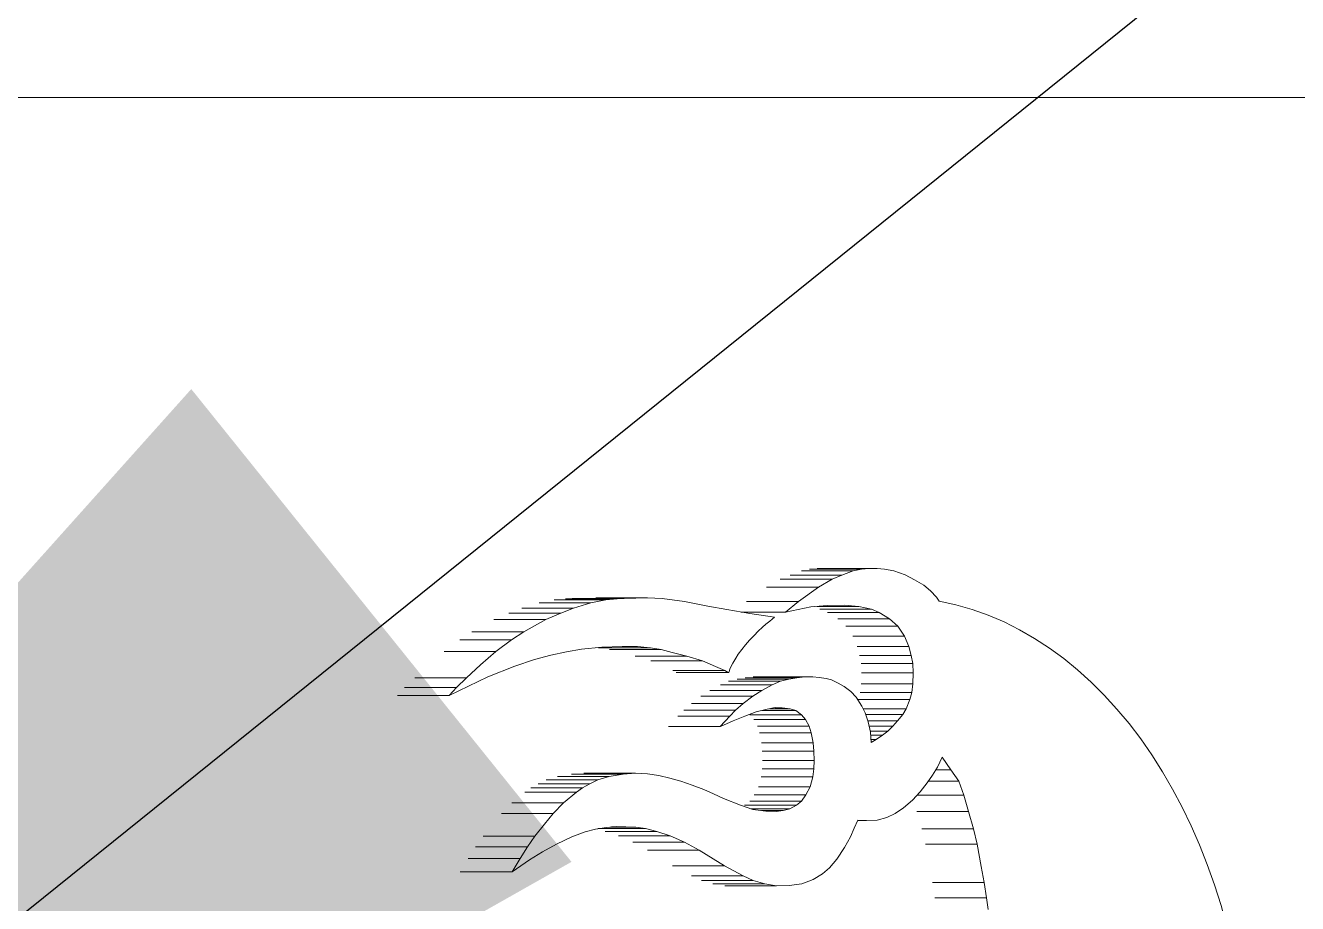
# Model space of a CAD drawing. Header units: inches. Extents: x 20 to 536, y 8 to 344.
# Drawn here: x 293.986 to 295.072, y 112.088 to 112.837 of the extents above; entities that cross this region are included whole.
import ezdxf

# ---------------------------------------------------------------- set-up
doc = ezdxf.new("R2010")
doc.units = ezdxf.units.IN
doc.header["$LTSCALE"] = 16
doc.header["$MEASUREMENT"] = 0
doc.layers.add('Symbol (ANSI)', color=7, linetype='Continuous', lineweight=25)
doc.layers.add('Visible (ANSI)', color=7, linetype='Continuous', lineweight=50)
doc.styles.add('Standard D-E', font='arial.ttf')
doc.dimstyles.new('in [mm] D-E NeptuneBenson$7', dxfattribs={"dimscale": 16, "dimtxt": 0.15, "dimasz": 0.098425, "dimexe": 0.125, "dimexo": 0.063, "dimgap": 0.031496, "dimtad": 0, "dimtih": 1, "dimtoh": 1, "dimdec": 4, "dimrnd": 1e-08, "dimzin": 3, "dimdsep": 46, "dimlunit": 5, "dimtxsty": 'Standard D-E', "dimcen": 0.09, "dimdle": 0.393701, "dimclrd": 256, "dimclre": 256, "dimclrt": 256, "dimadec": 1, "dimazin": 1, "dimtfac": 1, "dimtofl": 0, "dimtmove": 0, "dimatfit": 3, "dimfxl": 1, "dimfrac": 1, "dimtolj": 1, "dimtzin": 4, "dimlwd": -1, "dimlwe": -1, "dimarcsym": 0})

msp = doc.modelspace()

# ---------------------------------------------------------------- linework, layer by layer
at = {"layer": 'Visible (ANSI)', "linetype": 'Continuous', "lineweight": 18}
for p, q in [((297.08433, 112.77562), (293.36341, 112.77562)), ((294.6387, 112.36825), (294.68289, 112.36825)), ((294.64837, 112.3717), (294.69257, 112.3717)), ((294.65529, 112.37335), (294.69949, 112.37335)), ((294.66162, 112.37373), (294.70582, 112.37373)), ((294.66883, 112.37386), (294.71303, 112.37386)), ((294.67445, 112.36461), (294.68289, 112.36825)), ((294.68289, 112.36825), (294.69257, 112.3717)), ((294.69257, 112.3717), (294.69949, 112.37335)), ((294.69949, 112.37335), (294.70582, 112.37373)), ((294.70582, 112.37373), (294.71303, 112.37386)), ((294.71303, 112.37386), (294.7191, 112.37333)), ((294.7191, 112.37333), (294.72708, 112.37177)), ((294.72708, 112.37177), (294.73694, 112.36829)), ((294.73694, 112.36829), (294.74494, 112.36425)), ((294.6186, 112.35786), (294.6628, 112.35786)), ((294.63025, 112.36461), (294.67445, 112.36461)), ((294.64565, 112.34556), (294.6628, 112.35786)), ((294.6628, 112.35786), (294.67445, 112.36461)), ((294.74494, 112.36425), (294.75272, 112.35958)), ((294.75272, 112.35958), (294.75839, 112.35464)), ((294.43727, 112.34701), (294.48146, 112.34701)), ((294.4468, 112.34807), (294.49099, 112.34807)), ((294.45269, 112.34836), (294.49688, 112.34836)), ((294.46863, 112.34443), (294.48146, 112.34701)), ((294.4727, 112.34873), (294.51689, 112.34873)), ((294.48146, 112.34701), (294.49099, 112.34807)), ((294.49099, 112.34807), (294.49688, 112.34836)), ((294.49688, 112.34836), (294.51689, 112.34873)), ((294.51689, 112.34873), (294.52955, 112.34818)), ((294.52955, 112.34818), (294.54849, 112.34561)), ((294.75839, 112.35464), (294.7636, 112.34927)), ((294.7636, 112.34927), (294.76581, 112.34601)), ((294.39859, 112.33574), (294.44278, 112.33574)), ((294.40954, 112.34005), (294.45374, 112.34005)), ((294.42443, 112.34443), (294.46863, 112.34443)), ((294.42998, 112.33023), (294.44278, 112.33574)), ((294.44278, 112.33574), (294.45374, 112.34005)), ((294.45374, 112.34005), (294.46863, 112.34443)), ((294.54849, 112.34561), (294.56833, 112.3418)), ((294.56833, 112.3418), (294.58461, 112.33877)), ((294.58461, 112.33877), (294.60415, 112.33537)), ((294.59683, 112.33665), (294.63464, 112.33665)), ((294.60146, 112.34556), (294.64565, 112.34556)), ((294.63464, 112.33665), (294.64565, 112.34556)), ((294.65634, 112.341), (294.63464, 112.33665)), ((294.67038, 112.34233), (294.65634, 112.341)), ((294.66169, 112.34151), (294.69738, 112.34151)), ((294.66389, 112.33906), (294.70808, 112.33906)), ((294.68519, 112.3426), (294.67038, 112.34233)), ((294.67047, 112.33627), (294.71467, 112.33627)), ((294.69738, 112.34151), (294.68519, 112.3426)), ((294.70808, 112.33906), (294.69738, 112.34151)), ((294.71467, 112.33627), (294.70808, 112.33906)), ((294.72353, 112.33088), (294.71467, 112.33627)), ((294.38578, 112.33023), (294.42998, 112.33023)), ((294.4112, 112.31991), (294.42998, 112.33023)), ((294.60415, 112.33537), (294.62519, 112.33244)), ((294.61796, 112.32635), (294.61493, 112.32368)), ((294.62123, 112.32902), (294.61796, 112.32635)), ((294.62519, 112.33244), (294.62123, 112.32902)), ((294.67933, 112.33088), (294.72353, 112.33088)), ((294.68633, 112.32465), (294.73052, 112.32465)), ((294.73052, 112.32465), (294.72353, 112.33088)), ((294.73641, 112.31602), (294.73052, 112.32465)), ((294.36701, 112.31991), (294.4112, 112.31991)), ((294.40083, 112.31292), (294.4112, 112.31991)), ((294.60784, 112.31672), (294.60393, 112.31256)), ((294.6115, 112.32043), (294.60784, 112.31672)), ((294.61493, 112.32368), (294.6115, 112.32043)), ((294.69222, 112.31602), (294.73641, 112.31602)), ((294.74005, 112.30735), (294.73641, 112.31602)), ((294.34325, 112.303), (294.38744, 112.303)), ((294.35664, 112.31292), (294.40083, 112.31292)), ((294.37448, 112.29162), (294.38744, 112.303)), ((294.38744, 112.303), (294.40083, 112.31292)), ((294.4606, 112.30488), (294.44772, 112.30279)), ((294.47799, 112.30662), (294.4606, 112.30488)), ((294.47513, 112.30624), (294.51932, 112.30624)), ((294.49514, 112.30717), (294.47799, 112.30662)), ((294.48446, 112.30457), (294.52865, 112.30457)), ((294.50837, 112.30719), (294.49514, 112.30717)), ((294.51932, 112.30624), (294.50837, 112.30719)), ((294.52865, 112.30457), (294.51932, 112.30624)), ((294.53799, 112.3022), (294.52865, 112.30457)), ((294.59733, 112.30459), (294.59431, 112.30067)), ((294.60051, 112.30863), (294.59733, 112.30459)), ((294.60393, 112.31256), (294.60051, 112.30863)), ((294.69586, 112.30735), (294.74005, 112.30735)), ((294.742, 112.29971), (294.74005, 112.30735)), ((294.42033, 112.29604), (294.40356, 112.29042)), ((294.43451, 112.3), (294.42033, 112.29604)), ((294.44772, 112.30279), (294.43451, 112.3)), ((294.5064, 112.29898), (294.5506, 112.29898)), ((294.51972, 112.29504), (294.56392, 112.29504)), ((294.5506, 112.29898), (294.53799, 112.3022)), ((294.56392, 112.29504), (294.5506, 112.29898)), ((294.57491, 112.29017), (294.56392, 112.29504)), ((294.58964, 112.29297), (294.58751, 112.28873)), ((294.59217, 112.29722), (294.58964, 112.29297)), ((294.59431, 112.30067), (294.59217, 112.29722)), ((294.6978, 112.29971), (294.742, 112.29971)), ((294.69918, 112.29285), (294.74337, 112.29285)), ((294.74337, 112.29285), (294.742, 112.29971)), ((294.74368, 112.28471), (294.74337, 112.29285)), ((294.3806, 112.28145), (294.34756, 112.26533)), ((294.36235, 112.28055), (294.37448, 112.29162)), ((294.40356, 112.29042), (294.3806, 112.28145)), ((294.53859, 112.28685), (294.58278, 112.28685)), ((294.54147, 112.28517), (294.58566, 112.28517)), ((294.58278, 112.28685), (294.57491, 112.29017)), ((294.58566, 112.28517), (294.58278, 112.28685)), ((294.58635, 112.28518), (294.58566, 112.28517)), ((294.58751, 112.28873), (294.58635, 112.28518)), ((294.60714, 112.28133), (294.65133, 112.28133)), ((294.64434, 112.28064), (294.65133, 112.28133)), ((294.65133, 112.28133), (294.65793, 112.28132)), ((294.65793, 112.28132), (294.66333, 112.28085)), ((294.69949, 112.28471), (294.74368, 112.28471)), ((294.7435, 112.27542), (294.74368, 112.28471)), ((294.30952, 112.27218), (294.35372, 112.27218)), ((294.31816, 112.28055), (294.36235, 112.28055)), ((294.34756, 112.26533), (294.35372, 112.27218)), ((294.35372, 112.27218), (294.36235, 112.28055)), ((294.57909, 112.27446), (294.62328, 112.27446)), ((294.58615, 112.27755), (294.63035, 112.27755)), ((294.59343, 112.27939), (294.63763, 112.27939)), ((294.60015, 112.28064), (294.64434, 112.28064)), ((294.61443, 112.26977), (294.62328, 112.27446)), ((294.62328, 112.27446), (294.63035, 112.27755)), ((294.63035, 112.27755), (294.63763, 112.27939)), ((294.63763, 112.27939), (294.64434, 112.28064)), ((294.66333, 112.28085), (294.66944, 112.27984)), ((294.66944, 112.27984), (294.67394, 112.27879)), ((294.67394, 112.27879), (294.67967, 112.27607)), ((294.67967, 112.27607), (294.68489, 112.27307)), ((294.68489, 112.27307), (294.69053, 112.26879)), ((294.69931, 112.27542), (294.7435, 112.27542)), ((294.74265, 112.26816), (294.7435, 112.27542)), ((294.30337, 112.26533), (294.34756, 112.26533)), ((294.56249, 112.26483), (294.60668, 112.26483)), ((294.57024, 112.26977), (294.61443, 112.26977)), ((294.59861, 112.25859), (294.60668, 112.26483)), ((294.60668, 112.26483), (294.61443, 112.26977)), ((294.69053, 112.26879), (294.69507, 112.26394)), ((294.69507, 112.26394), (294.69994, 112.25626)), ((294.69667, 112.262), (294.74087, 112.262)), ((294.69846, 112.26816), (294.74265, 112.26816)), ((294.73766, 112.25407), (294.74087, 112.262)), ((294.74087, 112.262), (294.74265, 112.26816)), ((294.54778, 112.25282), (294.59197, 112.25282)), ((294.55442, 112.25859), (294.59861, 112.25859)), ((294.58712, 112.24793), (294.59197, 112.25282)), ((294.59197, 112.25282), (294.59861, 112.25859)), ((294.60955, 112.25145), (294.5999, 112.2479)), ((294.60413, 112.249), (294.64833, 112.249)), ((294.61908, 112.25381), (294.60955, 112.25145)), ((294.61451, 112.25268), (294.64338, 112.25268)), ((294.62595, 112.25513), (294.61908, 112.25381)), ((294.62098, 112.25418), (294.63859, 112.25418)), ((294.62549, 112.25504), (294.63184, 112.25504)), ((294.63184, 112.25504), (294.62595, 112.25513)), ((294.63859, 112.25418), (294.63184, 112.25504)), ((294.64338, 112.25268), (294.63859, 112.25418)), ((294.64833, 112.249), (294.64338, 112.25268)), ((294.65188, 112.2449), (294.64833, 112.249)), ((294.69994, 112.25626), (294.70269, 112.25067)), ((294.70102, 112.25407), (294.73766, 112.25407)), ((294.70269, 112.25067), (294.70536, 112.24309)), ((294.70315, 112.24937), (294.73481, 112.24937)), ((294.73039, 112.2439), (294.73481, 112.24937)), ((294.73481, 112.24937), (294.73766, 112.25407)), ((294.53481, 112.23895), (294.579, 112.23895)), ((294.54292, 112.24793), (294.58712, 112.24793)), ((294.579, 112.23895), (294.58712, 112.24793)), ((294.57929, 112.23895), (294.579, 112.23895)), ((294.59011, 112.24395), (294.57929, 112.23895)), ((294.5999, 112.2479), (294.59011, 112.24395)), ((294.60768, 112.2449), (294.65188, 112.2449)), ((294.61083, 112.23921), (294.65502, 112.23921)), ((294.65502, 112.23921), (294.65188, 112.2449)), ((294.65662, 112.23349), (294.65502, 112.23921)), ((294.70507, 112.2439), (294.73039, 112.2439)), ((294.70536, 112.24309), (294.70714, 112.23423)), ((294.70611, 112.23937), (294.72635, 112.23937)), ((294.72192, 112.23501), (294.72635, 112.23937)), ((294.72635, 112.23937), (294.73039, 112.2439)), ((294.61242, 112.23349), (294.65662, 112.23349)), ((294.65838, 112.22519), (294.65662, 112.23349)), ((294.70698, 112.23501), (294.72192, 112.23501)), ((294.70714, 112.23423), (294.70782, 112.22549)), ((294.70735, 112.23159), (294.71762, 112.23159)), ((294.70763, 112.22795), (294.71213, 112.22795)), ((294.70782, 112.22549), (294.71213, 112.22795)), ((294.71213, 112.22795), (294.71762, 112.23159)), ((294.71762, 112.23159), (294.72192, 112.23501)), ((294.61419, 112.22519), (294.65838, 112.22519)), ((294.61482, 112.21786), (294.65901, 112.21786)), ((294.65901, 112.21786), (294.65838, 112.22519)), ((294.65922, 112.20993), (294.65901, 112.21786)), ((294.61503, 112.20993), (294.65922, 112.20993)), ((294.65901, 112.20298), (294.65922, 112.20993)), ((294.76841, 112.21291), (294.76432, 112.20434)), ((294.77595, 112.20217), (294.76841, 112.21291)), ((294.43993, 112.19648), (294.48413, 112.19648)), ((294.45199, 112.19829), (294.49618, 112.19829)), ((294.46243, 112.19908), (294.50663, 112.19908)), ((294.47447, 112.19352), (294.48413, 112.19648)), ((294.48413, 112.19648), (294.49618, 112.19829)), ((294.49618, 112.19829), (294.50663, 112.19908)), ((294.50663, 112.19908), (294.51702, 112.19867)), ((294.51702, 112.19867), (294.52658, 112.19707)), ((294.52658, 112.19707), (294.53601, 112.19486)), ((294.53601, 112.19486), (294.5453, 112.19246)), ((294.6139, 112.19602), (294.65809, 112.19602)), ((294.61481, 112.20298), (294.65901, 112.20298)), ((294.65578, 112.18756), (294.65809, 112.19602)), ((294.65809, 112.19602), (294.65901, 112.20298)), ((294.76022, 112.1975), (294.75565, 112.19088)), ((294.76432, 112.20434), (294.76022, 112.1975)), ((294.76302, 112.20217), (294.77595, 112.20217)), ((294.78261, 112.19227), (294.77595, 112.20217)), ((294.41728, 112.18653), (294.46147, 112.18653)), ((294.42356, 112.19022), (294.46776, 112.19022)), ((294.43027, 112.19352), (294.47447, 112.19352)), ((294.45631, 112.18286), (294.46147, 112.18653)), ((294.46147, 112.18653), (294.46776, 112.19022)), ((294.46776, 112.19022), (294.47447, 112.19352)), ((294.5453, 112.19246), (294.55516, 112.18907)), ((294.55516, 112.18907), (294.56488, 112.18529)), ((294.56488, 112.18529), (294.57314, 112.18145)), ((294.61158, 112.18756), (294.65578, 112.18756)), ((294.65219, 112.18075), (294.65578, 112.18756)), ((294.75565, 112.19088), (294.74955, 112.18314)), ((294.75661, 112.19227), (294.78261, 112.19227)), ((294.78685, 112.18037), (294.78261, 112.19227)), ((294.40111, 112.17393), (294.4453, 112.17393)), ((294.41212, 112.18286), (294.45631, 112.18286)), ((294.4364, 112.16484), (294.4453, 112.17393)), ((294.4453, 112.17393), (294.45631, 112.18286)), ((294.57314, 112.18145), (294.58188, 112.17745)), ((294.58188, 112.17745), (294.59625, 112.17176)), ((294.60412, 112.17532), (294.64831, 112.17532)), ((294.608, 112.18075), (294.65219, 112.18075)), ((294.64399, 112.17186), (294.64831, 112.17532)), ((294.64831, 112.17532), (294.65219, 112.18075)), ((294.74314, 112.17604), (294.73549, 112.16958)), ((294.74955, 112.18314), (294.74314, 112.17604)), ((294.74706, 112.18037), (294.78685, 112.18037)), ((294.79101, 112.16653), (294.78685, 112.18037)), ((294.39221, 112.16484), (294.4364, 112.16484)), ((294.42892, 112.15569), (294.4364, 112.16484)), ((294.59625, 112.17176), (294.60682, 112.16819)), ((294.5998, 112.17186), (294.64399, 112.17186)), ((294.60508, 112.16878), (294.63826, 112.16878)), ((294.60682, 112.16819), (294.61792, 112.16681)), ((294.6141, 112.16729), (294.63266, 112.16729)), ((294.61792, 112.16681), (294.62663, 112.16658)), ((294.62663, 112.16658), (294.63266, 112.16729)), ((294.63266, 112.16729), (294.63826, 112.16878)), ((294.63826, 112.16878), (294.64399, 112.17186)), ((294.72828, 112.16465), (294.72122, 112.16146)), ((294.73549, 112.16958), (294.72828, 112.16465)), ((294.74681, 112.16653), (294.79101, 112.16653)), ((294.79518, 112.15172), (294.79101, 112.16653)), ((294.42072, 112.14554), (294.42892, 112.15569)), ((294.47262, 112.15154), (294.46369, 112.14914)), ((294.48192, 112.15296), (294.47262, 112.15154)), ((294.47459, 112.15184), (294.51514, 112.15184)), ((294.4907, 112.15362), (294.48192, 112.15296)), ((294.48487, 112.15318), (294.50705, 112.15318)), ((294.48603, 112.15327), (294.49844, 112.15327)), ((294.49844, 112.15327), (294.4907, 112.15362)), ((294.50705, 112.15318), (294.49844, 112.15327)), ((294.51514, 112.15184), (294.50705, 112.15318)), ((294.525, 112.14954), (294.51514, 112.15184)), ((294.69344, 112.15231), (294.69016, 112.14472)), ((294.69634, 112.15905), (294.69344, 112.15231)), ((294.6962, 112.15874), (294.70381, 112.15874)), ((294.70381, 112.15874), (294.69634, 112.15905)), ((294.71306, 112.15913), (294.70381, 112.15874)), ((294.72122, 112.16146), (294.71306, 112.15913)), ((294.75098, 112.15172), (294.79518, 112.15172)), ((294.79827, 112.13861), (294.79518, 112.15172)), ((294.37652, 112.14554), (294.42072, 112.14554)), ((294.41439, 112.1362), (294.42072, 112.14554)), ((294.45231, 112.14495), (294.4391, 112.13872)), ((294.46369, 112.14914), (294.45231, 112.14495)), ((294.48081, 112.14954), (294.525, 112.14954)), ((294.49209, 112.14578), (294.53628, 112.14578)), ((294.50426, 112.1403), (294.54846, 112.1403)), ((294.53628, 112.14578), (294.525, 112.14954)), ((294.54846, 112.1403), (294.53628, 112.14578)), ((294.56101, 112.13348), (294.54846, 112.1403)), ((294.69016, 112.14472), (294.68511, 112.13571)), ((294.3702, 112.1362), (294.41439, 112.1362)), ((294.40807, 112.12624), (294.41439, 112.1362)), ((294.42714, 112.13213), (294.41619, 112.1252)), ((294.4391, 112.13872), (294.42714, 112.13213)), ((294.51681, 112.13348), (294.56101, 112.13348)), ((294.57288, 112.12616), (294.56101, 112.13348)), ((294.68511, 112.13571), (294.67862, 112.12578)), ((294.75407, 112.13861), (294.79827, 112.13861)), ((294.80184, 112.1196), (294.79827, 112.13861)), ((294.36387, 112.12624), (294.40807, 112.12624)), ((294.40132, 112.11502), (294.40807, 112.12624)), ((294.41619, 112.1252), (294.40132, 112.11502)), ((294.5383, 112.11998), (294.5825, 112.11998)), ((294.5825, 112.11998), (294.57288, 112.12616)), ((294.5986, 112.11154), (294.5825, 112.11998)), ((294.67218, 112.11841), (294.66631, 112.11329)), ((294.67862, 112.12578), (294.67218, 112.11841)), ((294.8043, 112.10588), (294.80184, 112.1196)), ((294.35712, 112.11502), (294.40132, 112.11502)), ((294.55441, 112.11154), (294.5986, 112.11154)), ((294.56288, 112.10773), (294.60707, 112.10773)), ((294.60707, 112.10773), (294.5986, 112.11154)), ((294.61694, 112.10474), (294.60707, 112.10773)), ((294.65827, 112.1084), (294.64863, 112.10487)), ((294.66631, 112.11329), (294.65827, 112.1084)), ((294.57274, 112.10474), (294.61694, 112.10474)), ((294.58288, 112.10294), (294.62707, 112.10294)), ((294.62707, 112.10294), (294.61694, 112.10474)), ((294.6378, 112.10328), (294.62707, 112.10294)), ((294.64863, 112.10487), (294.6378, 112.10328)), ((294.7601, 112.10588), (294.8043, 112.10588)), ((294.80633, 112.09289), (294.8043, 112.10588)), ((294.76213, 112.09289), (294.80633, 112.09289)), ((294.80759, 112.08297), (294.80633, 112.09289))]:
    msp.add_line(p, q, dxfattribs=at)
msp.add_ellipse((294.72639, 111.92023), major_axis=(0, 0.42942), ratio=0.7071068, start_param=3.2341876, end_param=6.1529824, dxfattribs=at)

# ---------------------------------------------------------------- leaders
at = {"layer": 'Symbol (ANSI)', "annotation_type": 0, "has_hookline": 1, "hookline_direction": 0, "text_width": 23.73806}
msp.add_leader([(293.06269, 111.33812), (304.49971, 120.5387), (306.07451, 120.5387)], dimstyle='in [mm] D-E NeptuneBenson$7', override={"dimtad": 0}, dxfattribs=at)

doc.saveas('drawing.dxf')
